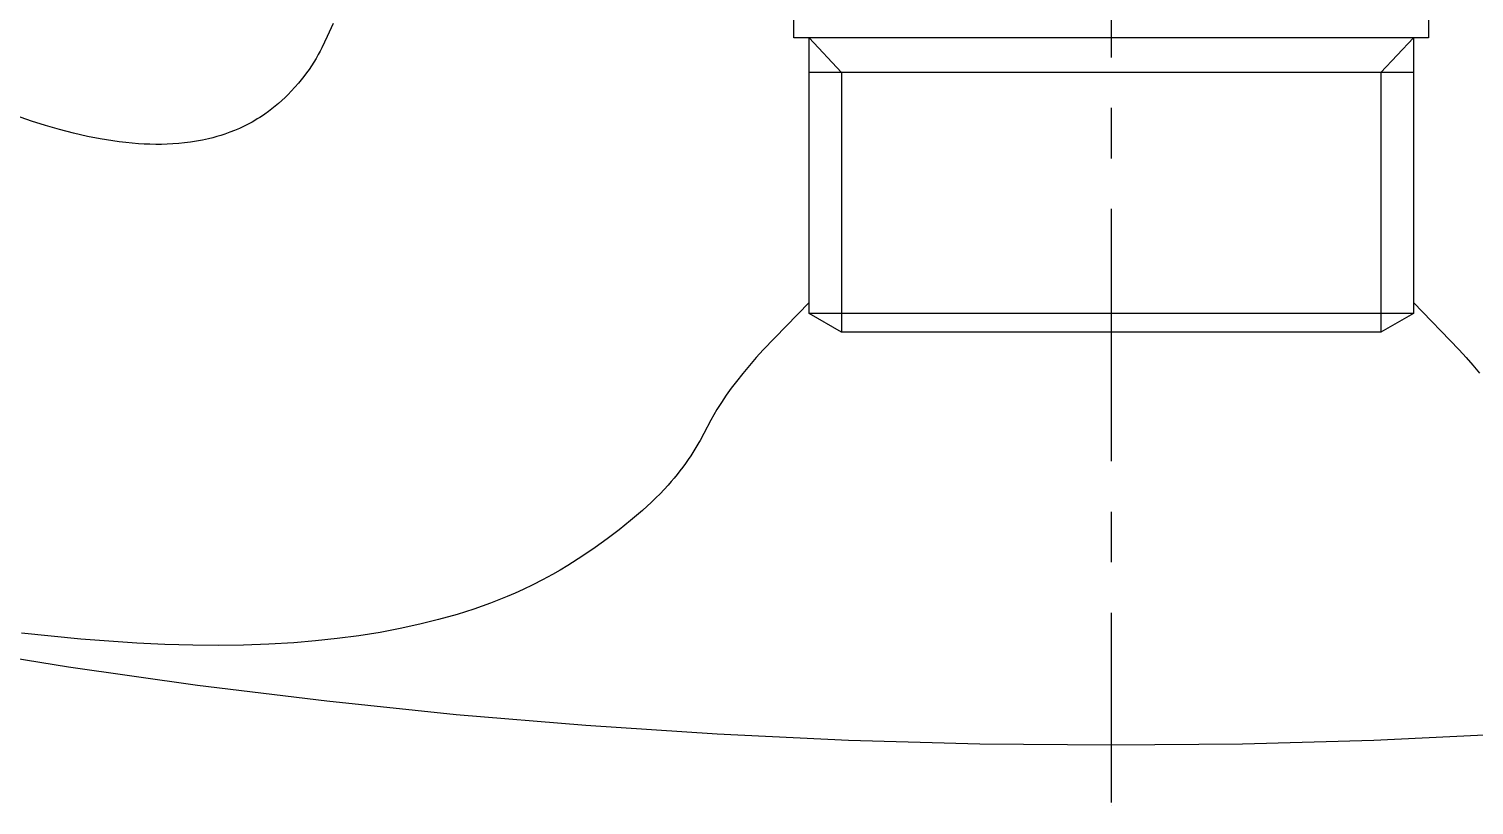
# Model space of a CAD drawing. Extents: x 10556 to 11150, y -5808 to -5388.
# Drawn here: x 10914.1 to 10964.2, y -5684.6 to -5657.6 of the extents above; entities that cross this region are included whole.
import ezdxf

# ---------------------------------------------------------------- set-up
doc = ezdxf.new("R2010")
doc.units = 0
doc.header["$LTSCALE"] = 7
doc.header["$MEASUREMENT"] = 0
doc.linetypes.add('CENTER', pattern=[2, 1.25, -0.25, 0.25, -0.25])
for name, color, linetype in [('CL', 1, 'CENTER'), ('D', 2, 'CONTINUOUS'), ('DWG', 7, 'CONTINUOUS'), ('Make2D 표시선', 7, 'CONTINUOUS'), ('Make2D 표시선 - Tangent', 7, 'CONTINUOUS')]:
    doc.layers.add(name, color=color, linetype=linetype)

msp = doc.modelspace()

# ---------------------------------------------------------------- linework, layer by layer
at = {"layer": 'CL'}
for p, q in [((10951.59327, -5579.88489), (10951.59327, -5684.46502)), ((10951.59327, -5684.55044), (10951.59327, -5684.55067))]:
    msp.add_line(p, q, dxfattribs=at)
at = {"layer": 'D'}
for p, q in [((10942.24327, -5659.15994), (10941.11577, -5657.95994)), ((10960.94327, -5659.15994), (10962.07077, -5657.95994)), ((10942.24327, -5659.15994), (10942.24327, -5668.15994)), ((10960.94327, -5659.15994), (10960.94327, -5668.15994))]:
    msp.add_line(p, q, dxfattribs=at)
at = {"layer": 'DWG'}
for p, q in [((10951.59327, -5659.15994), (10941.1159, -5659.15994)), ((10962.07065, -5659.15994), (10951.59327, -5659.15994))]:
    msp.add_line(p, q, dxfattribs=at)
at = {"layer": 'Make2D 표시선'}
for p, q in [((10940.59327, -5657.95994), (10940.59327, -5655.25072)), ((10962.59327, -5655.25013), (10962.59327, -5657.95994)), ((10962.59327, -5657.95994), (10940.59395, -5657.95994)), ((10941.11577, -5667.50898), (10941.11577, -5657.95994)), ((10962.07077, -5657.95994), (10962.07077, -5667.50898)), ((10962.07077, -5667.50898), (10941.11642, -5667.50898)), ((10942.24327, -5668.15994), (10941.11723, -5667.50982)), ((10962.07077, -5667.50898), (10960.94327, -5668.15994)), ((10960.94327, -5668.15994), (10942.24385, -5668.15994))]:
    msp.add_line(p, q, dxfattribs=at)
msp.add_lwpolyline([(10911.03267, -5679.04712), (10915.44512, -5679.76006), (10919.91414, -5680.39422), (10924.39449, -5680.94273), (10928.88446, -5681.4062), (10933.38236, -5681.78526), (10937.92866, -5682.08279), (10942.47971, -5682.29513), (10947.03394, -5682.42244), (10951.58976, -5682.4649), (10956.14431, -5682.42264), (10960.69727, -5682.29557), (10965.24707, -5682.08349), (10969.79209, -5681.7862), (10974.31695, -5681.40475), (10978.83377, -5680.93785), (10983.34083, -5680.38492), (10987.83642, -5679.74538), (10992.23001, -5679.03394)], dxfattribs=at)
at = {"layer": 'Make2D 표시선 - Tangent'}
for points in [[(10924.61442, -5657.45641), (10924.41392, -5657.91625), (10924.32183, -5658.11319), (10924.22523, -5658.30794), (10924.16367, -5658.42525), (10924.09983, -5658.54135), (10924.0245, -5658.67146), (10923.94611, -5658.79975), (10923.86472, -5658.92617), (10923.7804, -5659.05065), (10923.6932, -5659.17314), (10923.60319, -5659.29357), (10923.51042, -5659.41189), (10923.41496, -5659.52804), (10923.29048, -5659.67171), (10923.16184, -5659.8117), (10923.05692, -5659.92), (10922.94944, -5660.02577), (10922.8394, -5660.12887), (10922.72683, -5660.22917), (10922.61174, -5660.32651), (10922.49413, -5660.42077), (10922.37402, -5660.51179), (10922.25142, -5660.59944), (10922.16462, -5660.6584), (10922.07666, -5660.71564), (10921.98759, -5660.77116), (10921.89745, -5660.82493), (10921.80628, -5660.87696), (10921.71412, -5660.92722), (10921.62102, -5660.97571), (10921.52703, -5661.02241), (10921.36545, -5661.09761), (10921.20159, -5661.16765), (10921.03564, -5661.2326), (10920.86779, -5661.29249), (10920.7277, -5661.33823), (10920.58654, -5661.38058), (10920.44441, -5661.41959), (10920.30141, -5661.4553), (10920.09322, -5661.50123), (10919.88368, -5661.54056), (10919.67304, -5661.57353), (10919.46155, -5661.60035), (10919.26325, -5661.62007), (10919.06453, -5661.6348), (10918.86549, -5661.64471), (10918.66624, -5661.65), (10918.46688, -5661.65085), (10918.26752, -5661.64744), (10918.06826, -5661.63995), (10917.86921, -5661.62857), (10917.64664, -5661.61143), (10917.4245, -5661.58982), (10917.20282, -5661.56393), (10916.98165, -5661.53395), (10916.54096, -5661.46247), (10916.10276, -5661.37686), (10915.6124, -5661.26522), (10915.12566, -5661.13872), (10914.64263, -5660.99854), (10914.16338, -5660.84587), (10913.60372, -5660.65148)], [(10941.11577, -5667.1268), (10939.52399, -5668.77378), (10939.28471, -5669.04005), (10939.05068, -5669.31092), (10938.8225, -5669.5867), (10938.60079, -5669.86773), (10938.42212, -5670.1053), (10938.24908, -5670.34699), (10938.08244, -5670.59308), (10937.92293, -5670.84385), (10937.81503, -5671.02401), (10937.71173, -5671.20682), (10937.47138, -5671.67502), (10937.33948, -5671.91294), (10937.29831, -5671.98511), (10937.16026, -5672.21648), (10937.01497, -5672.44342), (10936.92517, -5672.57645), (10936.833, -5672.70784), (10936.7385, -5672.83755), (10936.64169, -5672.96556), (10936.54262, -5673.09181), (10936.44131, -5673.21628), (10936.33781, -5673.33893), (10936.23214, -5673.45972), (10936.09375, -5673.6116), (10935.95198, -5673.76034), (10935.80695, -5673.9059), (10935.65878, -5674.04824), (10935.33792, -5674.33849), (10934.93097, -5674.68487), (10934.52955, -5675.00818), (10934.11969, -5675.32072), (10933.70155, -5675.62206), (10933.27527, -5675.91179), (10932.75064, -5676.24533), (10932.48532, -5676.40482), (10932.21709, -5676.55934), (10931.87605, -5676.7453), (10931.54559, -5676.91434), (10931.21099, -5677.07503), (10930.93121, -5677.20185), (10930.64903, -5677.32319), (10930.3646, -5677.43918), (10930.07805, -5677.54991), (10929.49924, -5677.75607), (10928.91378, -5677.94255), (10928.27165, -5678.12396), (10927.62411, -5678.28505), (10926.93896, -5678.43424), (10926.24984, -5678.56396), (10925.5061, -5678.68271), (10924.75942, -5678.78131), (10924.01041, -5678.861), (10923.25972, -5678.92302), (10922.38477, -5678.97449), (10921.50883, -5679.00521), (10920.63238, -5679.01671), (10919.75584, -5679.01052), (10918.78167, -5678.98462), (10917.80817, -5678.94028), (10915.86398, -5678.80252), (10913.81449, -5678.59577)], [(10962.07077, -5667.1273), (10963.66, -5668.77191), (10963.8992, -5669.03809), (10964.13319, -5669.30886), (10964.36132, -5669.58454)]]:
    msp.add_lwpolyline(points, dxfattribs=at)

doc.saveas('drawing.dxf')
